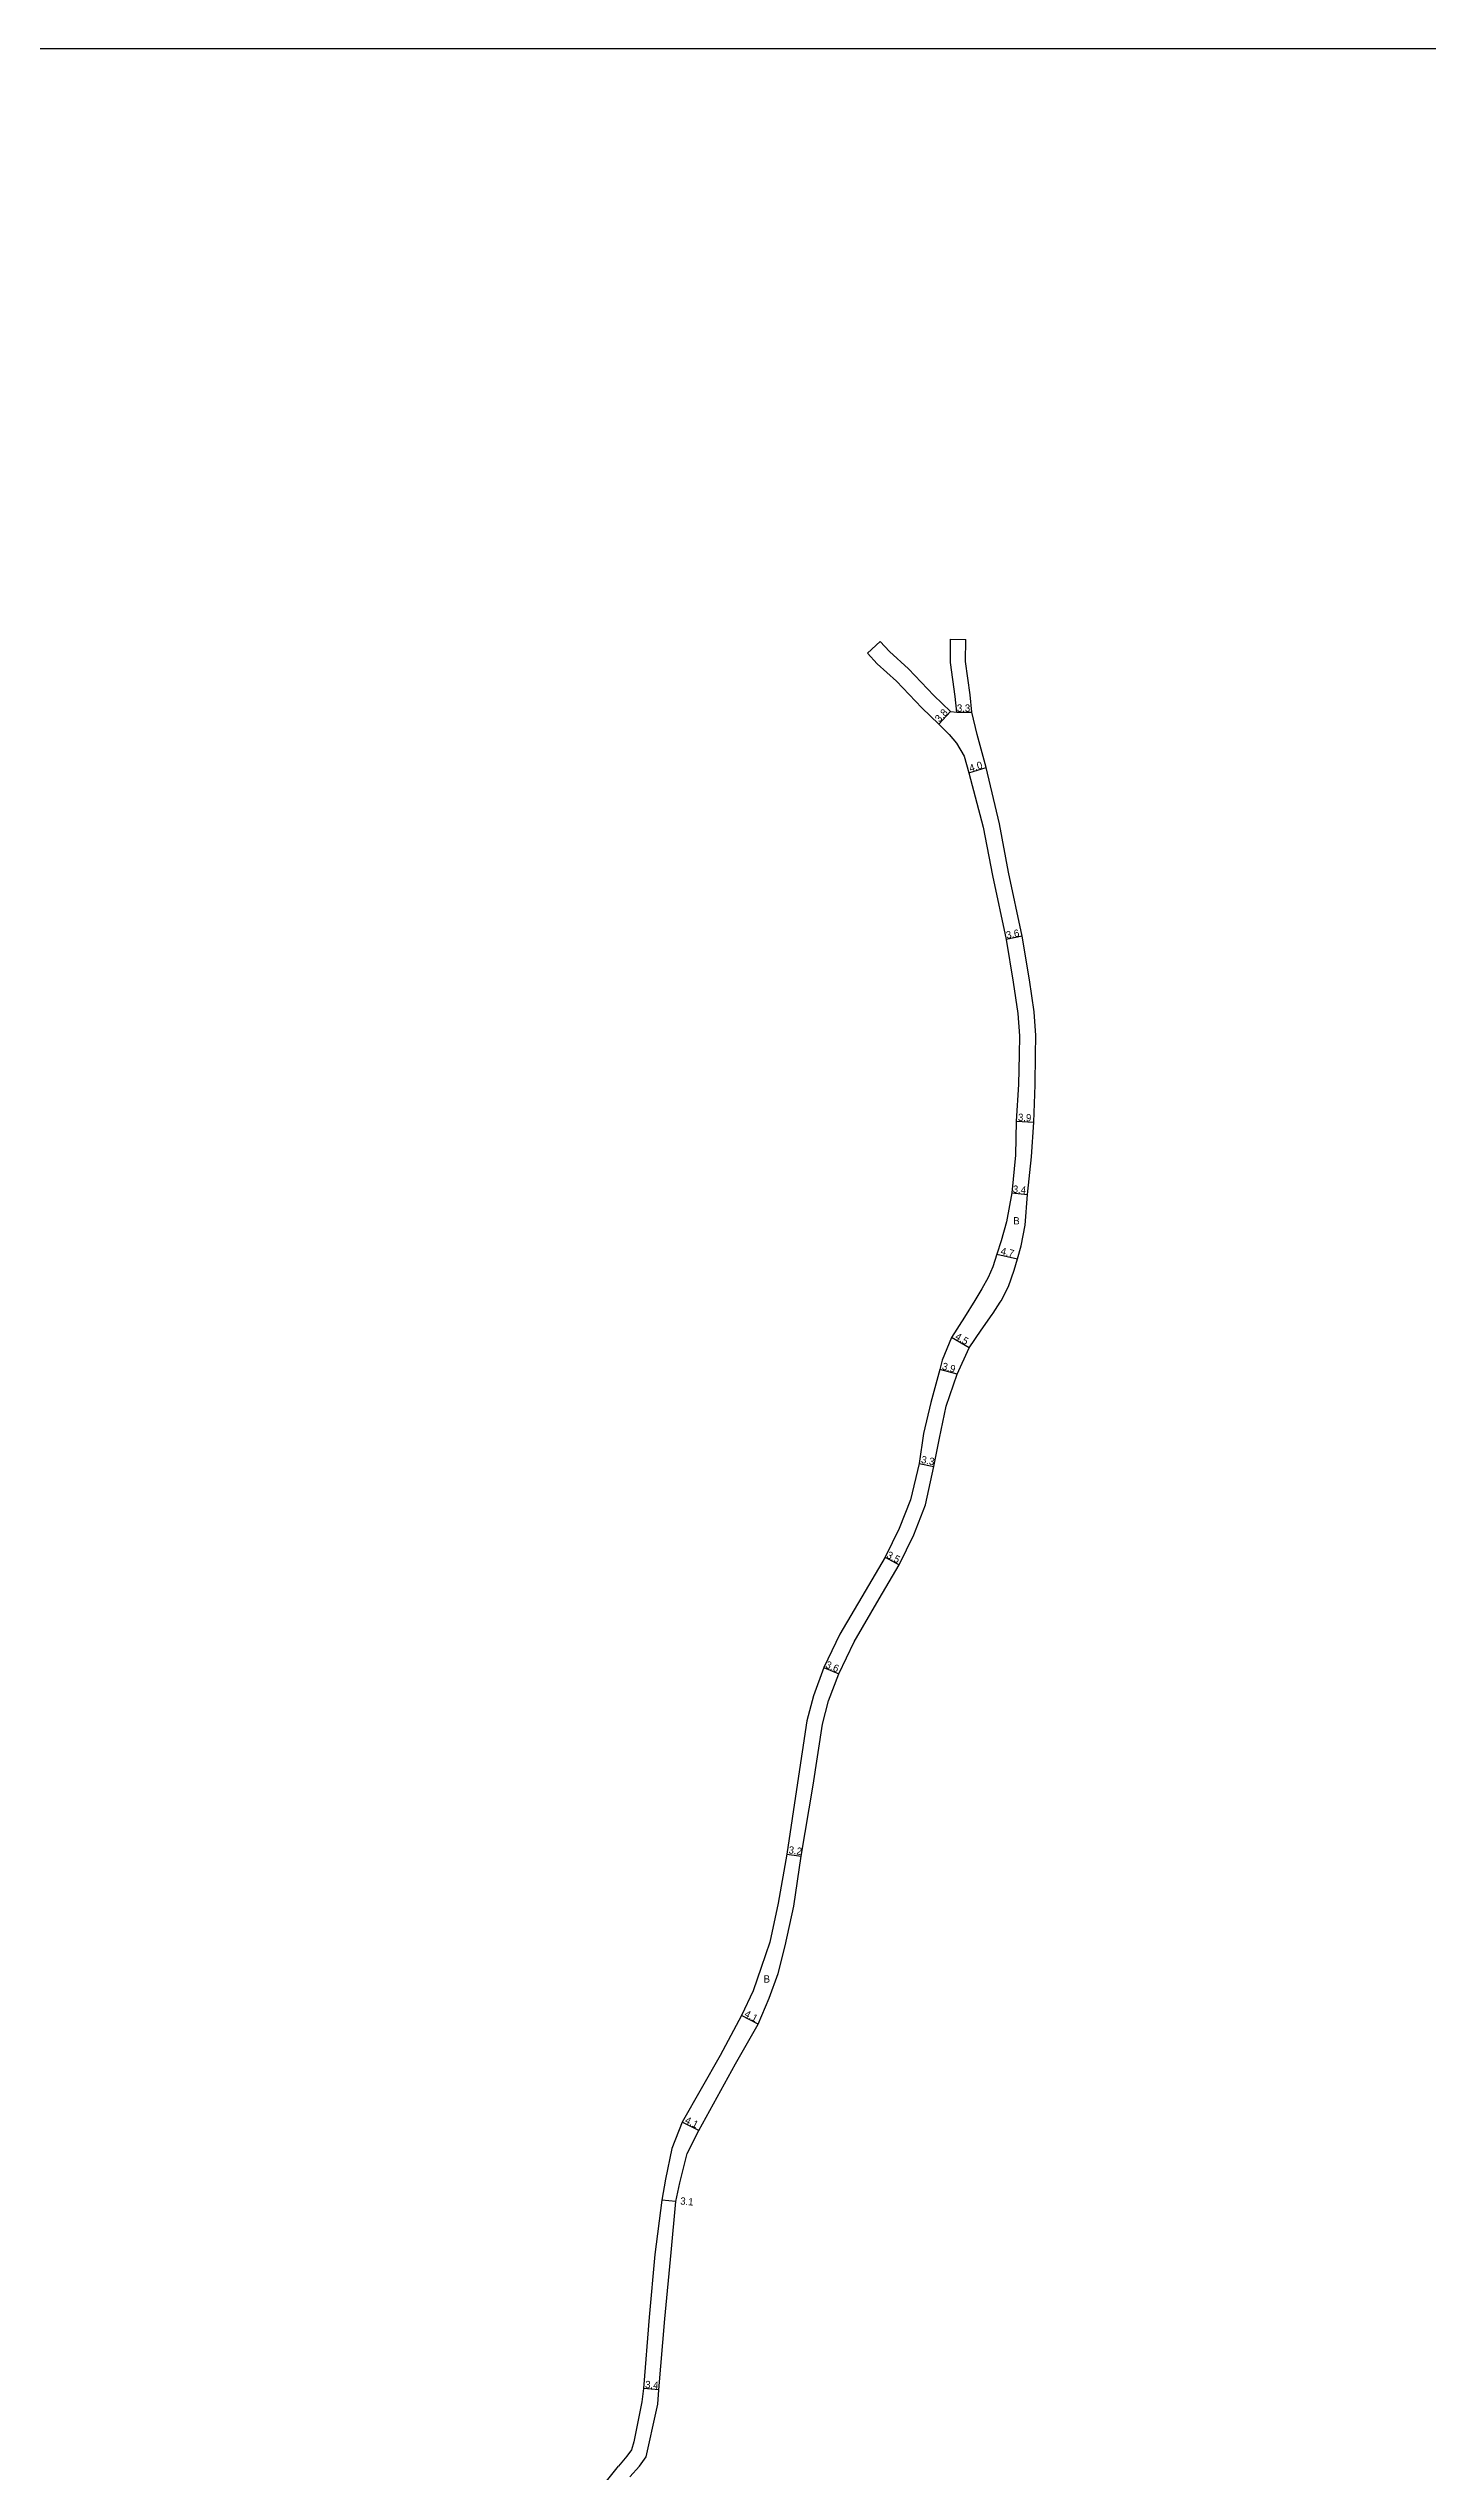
# Model space of a CAD drawing. Header units: metres. Extents: x -20000 to -17600, y -108000 to -105000.
# Drawn here: x -18204 to -17902, y -105531 to -105000 of the extents above; entities that cross this region are included whole.
import ezdxf

# ---------------------------------------------------------------- set-up
doc = ezdxf.new("R2010")
doc.units = ezdxf.units.M
doc.header["$LTSCALE"] = 2.5
for name, color, linetype in [('図郭', 7, 'Continuous'), ('幅員', 7, 'Continuous'), ('舗装', 7, 'Continuous'), ('道路', 7, 'Continuous')]:
    doc.layers.add(name, color=color, linetype=linetype)
doc.styles.get("Standard").update_dxf_attribs({"font": ''})
doc.styles.get('Standard').set_extended_font_data('@MS PGothic')

msp = doc.modelspace()

# ---------------------------------------------------------------- linework, layer by layer
at = {"layer": '図郭'}
msp.add_lwpolyline([(-18400, -105000), (-17600, -105000), (-17600, -105600), (-18400, -105600)], close=True, dxfattribs=at)
at = {"layer": '幅員'}
for points in [[(-18006.74, -105145.32), (-18009.35, -105148.08)], [(-18005.42, -105145.48), (-18002.12, -105145.48)], [(-18002.75, -105158.81), (-17998.93, -105157.63)], [(-17991.08, -105194.62), (-17994.61, -105195.3)], [(-17992.38, -105235.14), (-17988.48, -105235.36)], [(-17993.3, -105250.87), (-17989.91, -105251.2)], [(-17996.65, -105264.26), (-17992.07, -105265.31)], [(-18002.66, -105284.82), (-18006.54, -105282.53)], [(-18005.35, -105290.56), (-18009.11, -105289.54)], [(-18013.66, -105310.19), (-18010.42, -105310.83)], [(-18021.13, -105330.74), (-18018.05, -105332.4)], [(-18034.55, -105354.87), (-18031.24, -105356.28)], [(-18042.67, -105395.78), (-18039.51, -105396.24)], [(-18048.94, -105433.11), (-18052.55, -105431.17)], [(-18061.91, -105456.35), (-18065.59, -105454.55)], [(-18066.97, -105471.97), (-18070.05, -105471.68)], [(-18070.68, -105513.23), (-18074.07, -105512.95)]]:
    msp.add_lwpolyline(points, dxfattribs=at)
at = {"layer": '道路'}
for points in [[(-18024.99, -105132.57), (-18022.83, -105134.91), (-18018.63, -105138.7), (-18013.09, -105144.56), (-18009.35, -105148.08), (-18007.08, -105150.35), (-18005.43, -105152.26), (-18003.75, -105155.1), (-18002.75, -105158.81), (-17999.6, -105170.7), (-17997.6, -105181.27), (-17994.61, -105195.3), (-17993.04, -105204.68), (-17992.02, -105211.54), (-17991.69, -105216.45), (-17991.72, -105220.52), (-17991.84, -105227.07), (-17992.38, -105235.14), (-17992.5, -105242.58), (-17993.3, -105250.87), (-17994.51, -105257.2), (-17995.68, -105261.36), (-17996.65, -105264.26), (-17997.5, -105267.07), (-17998.53, -105269.41), (-17999.88, -105271.89), (-18001.44, -105274.44), (-18003.69, -105278.07), (-18006.54, -105282.53), (-18008.6, -105287.54), (-18009.11, -105289.54), (-18011.12, -105296.78), (-18012.7, -105303.57), (-18013.66, -105310.19), (-18015.57, -105318.16), (-18018, -105324.41), (-18021.13, -105330.74), (-18025.47, -105338.19), (-18031.01, -105347.6), (-18034.55, -105354.87), (-18036.83, -105361.14), (-18038.25, -105366.59), (-18040.31, -105380.18), (-18042.67, -105395.78), (-18044.55, -105406.56), (-18046.4, -105415.13), (-18048.3, -105420.66), (-18050.02, -105425.77), (-18052.55, -105431.17), (-18057.28, -105439.91), (-18065.59, -105454.55), (-18067.84, -105460.31), (-18069.21, -105467.06), (-18070.05, -105471.68), (-18071.56, -105483.54), (-18072.84, -105497.31), (-18074.07, -105512.95), (-18074.41, -105515.86), (-18076.19, -105524.64), (-18076.66, -105526.38), (-18077.69, -105527.79), (-18079.57, -105529.99)], [(-18024.99, -105132.57), (-18022.19, -105130)], [(-18006.74, -105145.32), (-18010.41, -105141.86), (-18015.98, -105135.97), (-18020.16, -105132.21), (-18022.19, -105130)], [(-18006.74, -105145.32), (-18005.42, -105145.48), (-18005.76, -105142.06), (-18006.78, -105134.63), (-18006.75, -105129.47)], [(-18006.75, -105129.47), (-18003.45, -105129.58)], [(-18000.9, -105150.38), (-18002.12, -105145.48), (-18002.48, -105141.65), (-18003.48, -105134.41), (-18003.45, -105129.58)], [(-17997.41, -105277.19), (-17995.87, -105274.8), (-17995.7, -105274.53), (-17994.04, -105271.35), (-17992.81, -105267.81), (-17992.07, -105265.31), (-17991.28, -105262.45), (-17990.42, -105257.97), (-17989.91, -105251.2), (-17989.04, -105242.97), (-17988.48, -105235.36), (-17988.24, -105227.2), (-17988.12, -105220.62), (-17988.08, -105216.34), (-17988.44, -105211.15), (-17989.48, -105204.14), (-17991.08, -105194.62), (-17994.08, -105180.52), (-17996.07, -105169.95), (-17998.93, -105157.63), (-18000.9, -105150.38)], [(-18073.45, -105527.93), (-18071.21, -105517.66), (-18070.94, -105516.36), (-18070.68, -105513.23), (-18069.36, -105497.67), (-18068.01, -105483.14), (-18066.97, -105471.97), (-18066.1, -105467.83), (-18064.51, -105461.42), (-18061.91, -105456.35), (-18053.89, -105441.75), (-18048.94, -105433.11), (-18046.49, -105427.36), (-18044.58, -105421.99), (-18042.99, -105415.94), (-18041.1, -105407.19), (-18039.51, -105396.24), (-18036.84, -105380.68), (-18034.82, -105367.29), (-18033.48, -105362.18), (-18031.24, -105356.28), (-18027.92, -105349.25), (-18022.39, -105339.86), (-18018.05, -105332.4), (-18014.79, -105325.83), (-18012.22, -105319.21), (-18010.42, -105310.83), (-18009.21, -105304.62), (-18007.73, -105297.64), (-18005.35, -105290.56), (-18002.66, -105284.82), (-18000.03, -105280.92), (-17997.61, -105277.51), (-17997.41, -105277.19)], [(-18114.44, -105600), (-18114.38, -105598.36), (-18112.98, -105591.23), (-18110.78, -105580.89), (-18108.08, -105574.23), (-18104.81, -105567.99), (-18103.19, -105564.89), (-18102.14, -105562.94), (-18096.97, -105552.74), (-18093.2, -105546.54), (-18084.81, -105536.51), (-18079.57, -105529.99)], [(-18077.06, -105532.29), (-18074.95, -105529.96), (-18073.45, -105527.93)]]:
    msp.add_lwpolyline(points, dxfattribs=at)

# ---------------------------------------------------------------- texts
at = {"layer": '幅員'}
msp.add_text('3.3', height=1.6, dxfattribs=at).set_placement((-18005.37, -105145.38))
for s, rotation, p in [('3.8', 46.7273, (-18009.21, -105147.8)), ('4.0', 17.1329, (-18002.4, -105158.6)), ('3.6', 11.0166, (-17994.44, -105195.17)), ('3.9', 356.8315, (-17992.02, -105235.06)), ('3.4', 354.5105, (-17993.19, -105250.78)), ('4.7', 347.0962, (-17995.89, -105264.33)), ('4.5', 329.3945, (-18005.93, -105282.78)), ('3.9', 344.7267, (-18008.75, -105289.53)), ('3.3', 348.8183, (-18013.31, -105310.03)), ('3.5', 331.6492, (-18020.95, -105330.72)), ('3.6', 336.9537, (-18034.32, -105354.85)), ('3.2', 351.7516, (-18042.34, -105395.62)), ('4.1', 331.8398, (-18052.11, -105431.3)), ('4.1', 333.9539, (-18065.14, -105454.66)), ('3.1', 354.6515, (-18066.06, -105472.59)), ('3.4', 355.1434, (-18073.75, -105512.82))]:
    msp.add_text(s, height=1.6, rotation=rotation, dxfattribs=at).set_placement(p)
at = {"layer": '舗装'}
for p in [(-17993.01, -105257.78), (-18047.72, -105423.97)]:
    msp.add_text('B', height=1.6, dxfattribs=at).set_placement(p)

doc.saveas('drawing.dxf')
